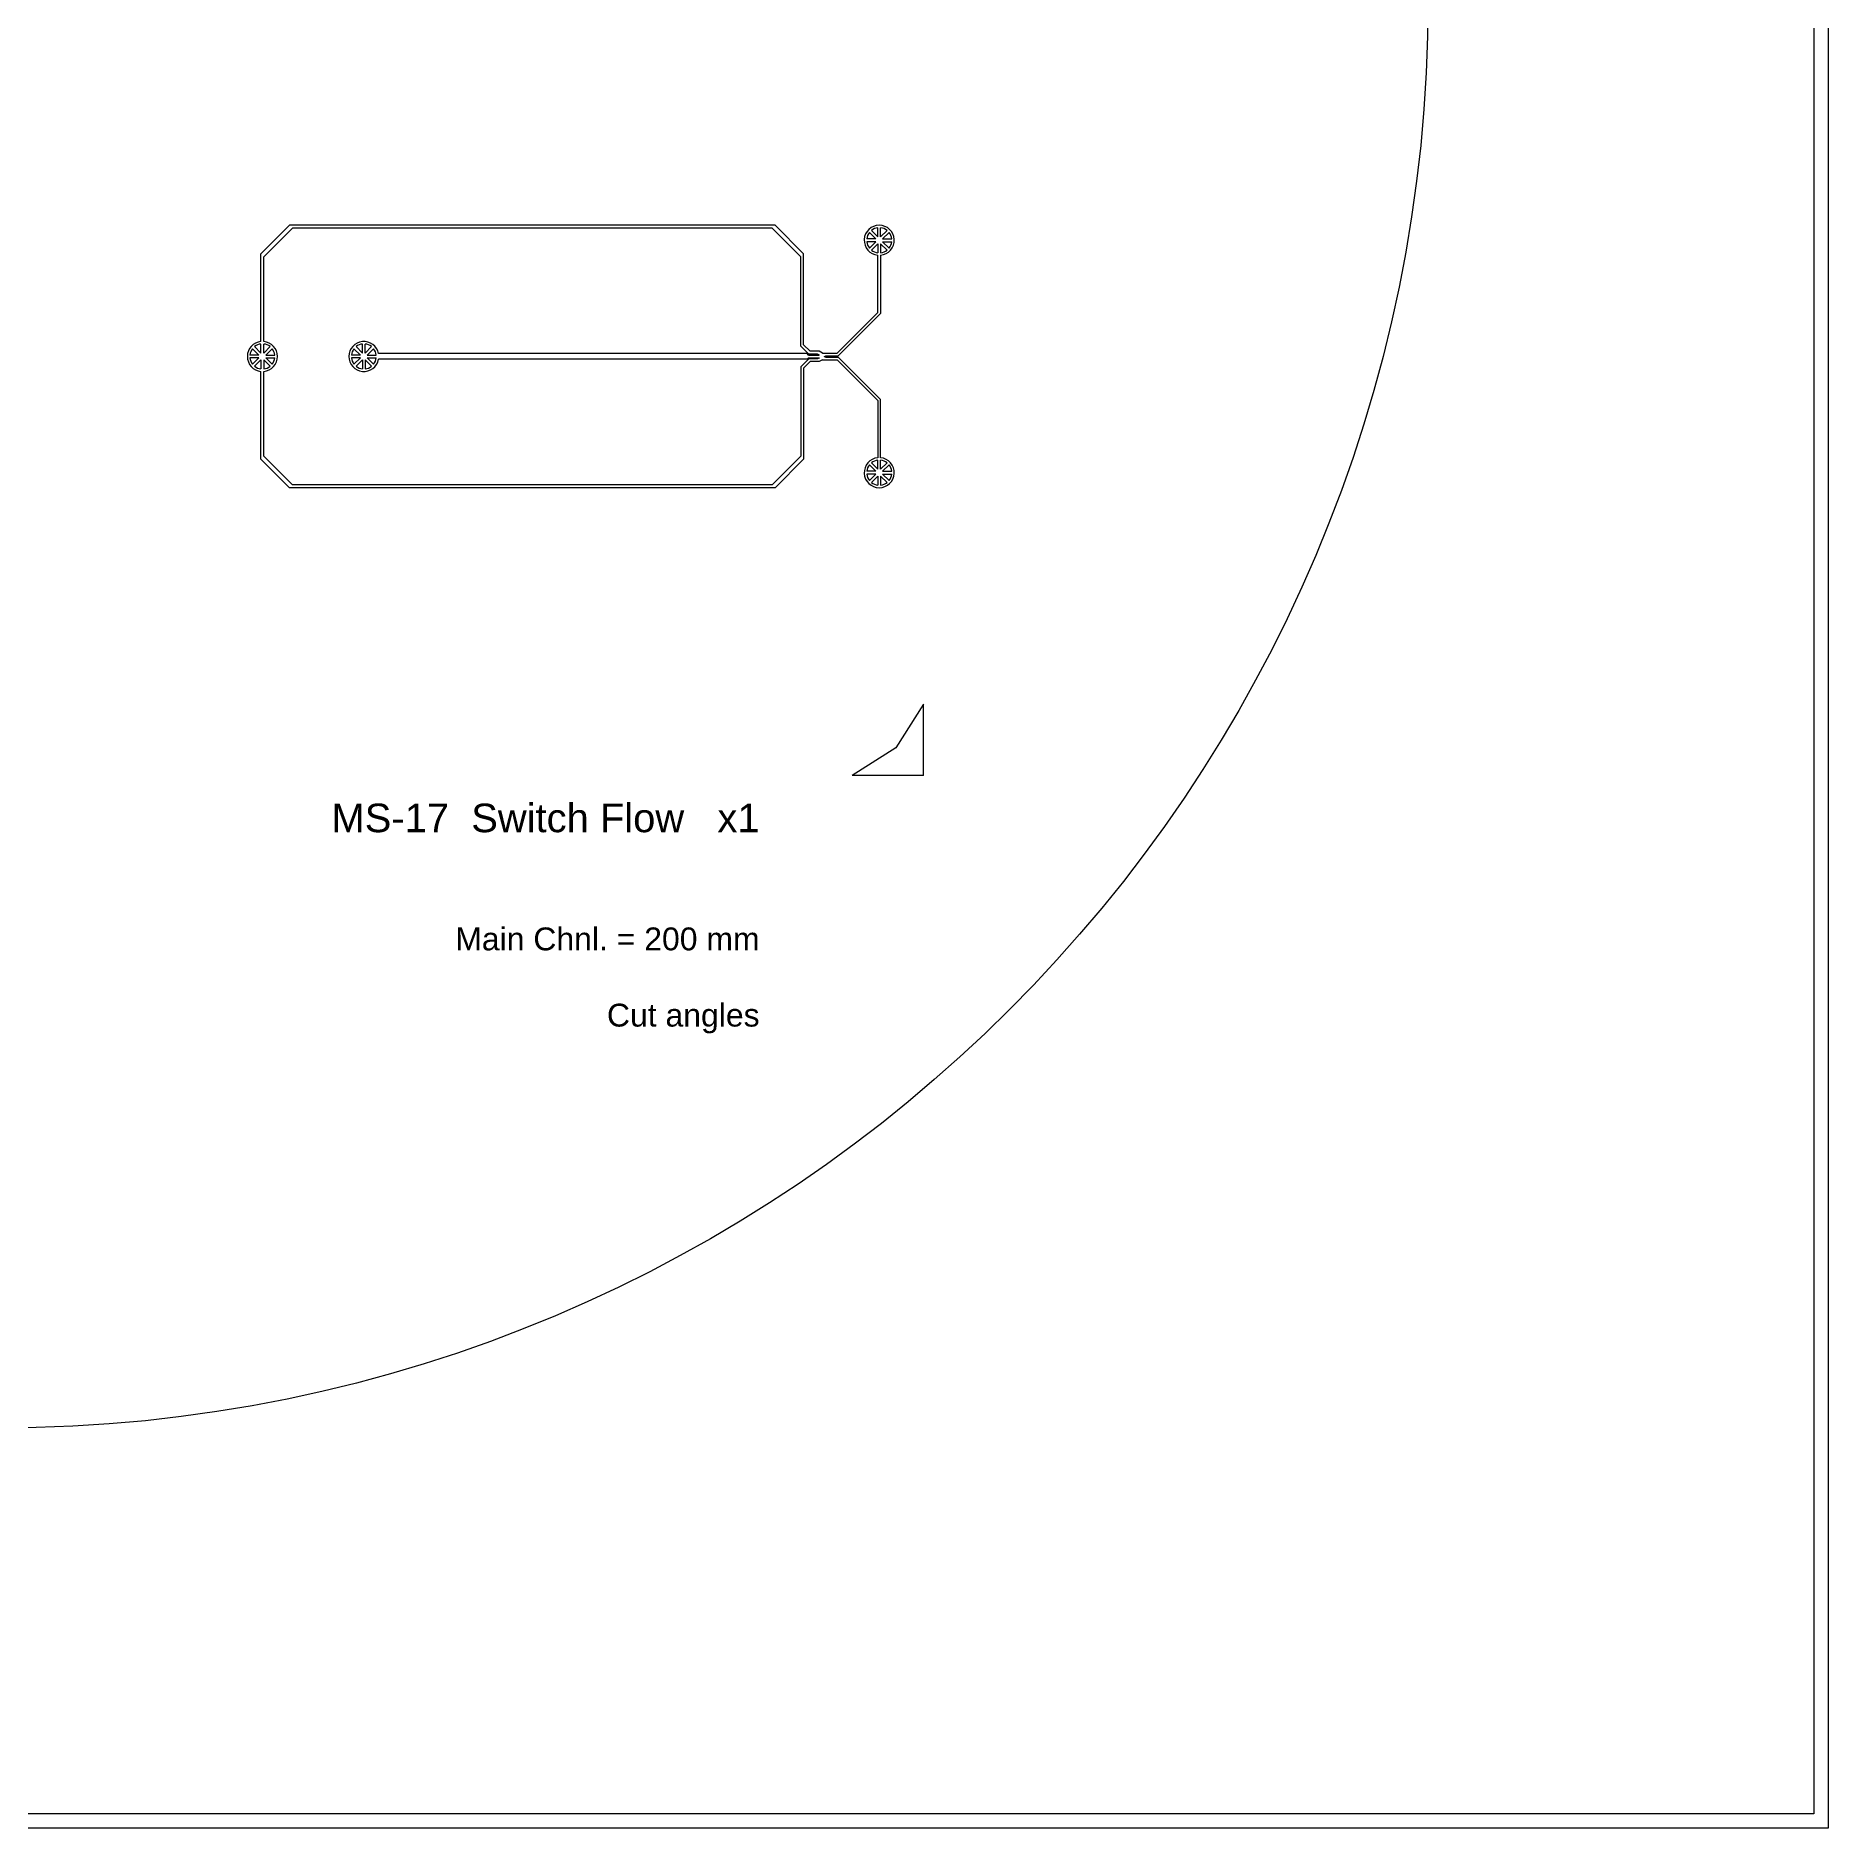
# Model space of a CAD drawing. Header units: millimetres. Extents: x 1000 to 444771, y -11148 to 590229.
# Drawn here: x 66280 to 129000, y 447000 to 509720 of the extents above; entities that cross this region are included whole.
import ezdxf

# ---------------------------------------------------------------- set-up
doc = ezdxf.new("R2010")
doc.units = ezdxf.units.MM
doc.layers.add('CLEAR', color=140, linetype='Continuous')
doc.layers.add('MASK', color=20, linetype='Continuous')
doc.styles.get("Standard").update_dxf_attribs({"font": 'arial.ttf'})

msp = doc.modelspace()

# ---------------------------------------------------------------- linework, layer by layer
msp.add_circle((65000, 511000), 50000)
at = {"layer": 'CLEAR'}
for p, q in [((129000, 575000), (129000, 447000)), ((75157, 503092), (74157, 502092)), ((92147, 503092), (75157, 503092)), ((92147, 503092), (93147, 502092)), ((75257, 502992), (74257, 501992)), ((92047, 502992), (75257, 502992)), ((92047, 502992), (93047, 501992)), ((74157, 499023), (74157, 502092)), ((74257, 499023), (74257, 501992)), ((93047, 498863), (93047, 501992)), ((93147, 498904), (93147, 502092)), ((95743, 500044), (95743, 502044)), ((95843, 502044), (95843, 500003)), ((94319, 498620), (95743, 500044)), ((94360, 498520), (95843, 500003)), ((93330, 498580), (93047, 498863)), ((93371, 498680), (93147, 498904)), ((93690, 498680), (93371, 498680)), ((93810, 498620), (93690, 498680)), ((93268, 498600), (78273, 498600)), ((93268, 498400), (78273, 498400)), ((93330, 498420), (93047, 498137)), ((93047, 498137), (93047, 495008)), ((93371, 498320), (93147, 498096)), ((93147, 498096), (93147, 494908)), ((93318, 498550), (93268, 498600)), ((93318, 498450), (93268, 498400)), ((93318, 498550), (93690, 498550)), ((93318, 498450), (93690, 498450)), ((93630, 498580), (93330, 498580)), ((93630, 498420), (93330, 498420)), ((93690, 498320), (93371, 498320)), ((93690, 498560), (93630, 498580)), ((93690, 498440), (93630, 498420)), ((93690, 498550), (93690, 498560)), ((93690, 498450), (93690, 498440)), ((93810, 498380), (93690, 498320)), ((93810, 498620), (94319, 498620)), ((93810, 498380), (94319, 498380)), ((93870, 498500), (93930, 498520)), ((93870, 498500), (93930, 498480)), ((93870, 498500), (93870, 498500)), ((93930, 498520), (94360, 498520)), ((93930, 498480), (94360, 498480)), ((94319, 498380), (95743, 496956)), ((94360, 498480), (95843, 496997)), ((74157, 494908), (74157, 497977)), ((74257, 495008), (74257, 497977)), ((95743, 496956), (95743, 494956)), ((95843, 494956), (95843, 496997)), ((75157, 493908), (74157, 494908)), ((75257, 494008), (74257, 495008)), ((93047, 495008), (92047, 494008)), ((93147, 494908), (92147, 493908)), ((92147, 493908), (75157, 493908)), ((92047, 494008), (75257, 494008)), ((97343, 486336), (96376, 484803)), ((97343, 483836), (97343, 486336)), ((96376, 484803), (94843, 483836)), ((97343, 483836), (94843, 483836)), ((129000, 447000), (1000, 447000))]:
    msp.add_line(p, q, dxfattribs=at)
for centre, start, end in [((95793, 502567), 275.46502, 264.53498), ((74207, 498500), 95.46502, 264.53498), ((74207, 498500), 275.46502, 84.53498), ((77757, 498500), 10.98058, 349.01942), ((95793, 494433), 95.46502, 84.53498)]:
    msp.add_arc(centre, 525, start, end, dxfattribs=at)
at = {"layer": 'MASK'}
for p, q in [((128500, 574500), (128500, 447500)), ((95672, 502617), (95356, 502617)), ((95672, 502517), (95356, 502517)), ((95672, 502617), (95449, 502840)), ((95672, 502517), (95449, 502294)), ((95743, 502687), (95519, 502911)), ((95743, 502446), (95519, 502223)), ((95743, 502687), (95743, 503003)), ((95743, 502446), (95743, 502130)), ((95843, 502687), (95843, 503003)), ((95843, 502687), (96066, 502911)), ((95843, 502446), (96066, 502223)), ((95843, 502446), (95843, 502130)), ((95913, 502617), (96137, 502840)), ((95913, 502617), (96229, 502617)), ((95913, 502517), (96137, 502294)), ((95913, 502517), (96229, 502517)), ((74087, 498550), (73863, 498773)), ((74157, 498620), (73934, 498844)), ((74157, 498620), (74157, 498936)), ((74257, 498620), (74257, 498936)), ((74257, 498620), (74481, 498844)), ((74328, 498550), (74551, 498773)), ((77637, 498550), (77413, 498773)), ((77707, 498620), (77484, 498844)), ((77707, 498620), (77707, 498936)), ((77807, 498620), (77807, 498936)), ((77807, 498620), (78031, 498844)), ((77878, 498550), (78101, 498773)), ((74087, 498550), (73771, 498550)), ((74087, 498450), (73771, 498450)), ((74087, 498450), (73863, 498227)), ((74157, 498380), (73934, 498156)), ((74157, 498380), (74157, 498064)), ((74257, 498380), (74481, 498156)), ((74257, 498380), (74257, 498064)), ((74328, 498550), (74644, 498550)), ((74328, 498450), (74551, 498227)), ((74328, 498450), (74644, 498450)), ((77637, 498550), (77321, 498550)), ((77637, 498450), (77321, 498450)), ((77637, 498450), (77413, 498227)), ((77707, 498380), (77484, 498156)), ((77707, 498380), (77707, 498064)), ((77807, 498380), (78031, 498156)), ((77807, 498380), (77807, 498064)), ((77878, 498550), (78194, 498550)), ((77878, 498450), (78101, 498227)), ((77878, 498450), (78194, 498450)), ((95743, 494554), (95743, 494870)), ((95843, 494554), (95843, 494870)), ((95672, 494483), (95356, 494483)), ((95672, 494383), (95356, 494383)), ((95672, 494483), (95449, 494706)), ((95672, 494383), (95449, 494160)), ((95743, 494554), (95519, 494777)), ((95743, 494313), (95519, 494089)), ((95743, 494313), (95743, 493997)), ((95843, 494554), (96066, 494777)), ((95843, 494313), (96066, 494089)), ((95843, 494313), (95843, 493997)), ((95913, 494483), (96137, 494706)), ((95913, 494483), (96229, 494483)), ((95913, 494383), (96137, 494160)), ((95913, 494383), (96229, 494383)), ((128500, 447500), (1500, 447500))]:
    msp.add_line(p, q, dxfattribs=at)
for centre, start, end in [((95793, 502567), 141.52417, 173.47583), ((95793, 502567), 186.52417, 218.47583), ((95793, 502567), 96.52417, 128.47583), ((95793, 502567), 51.52417, 83.47583), ((95793, 502567), 6.52417, 38.47583), ((95793, 502567), 321.52417, 353.47583), ((95793, 502567), 231.52417, 263.47583), ((95793, 502567), 276.52417, 308.47583), ((74207, 498500), 141.52417, 173.47583), ((74207, 498500), 96.52417, 128.47583), ((74207, 498500), 51.52417, 83.47583), ((74207, 498500), 6.52417, 38.47583), ((77757, 498500), 141.52417, 173.47583), ((77757, 498500), 96.52417, 128.47583), ((77757, 498500), 51.52417, 83.47583), ((77757, 498500), 6.52417, 38.47583), ((74207, 498500), 186.52417, 218.47583), ((74207, 498500), 231.52417, 263.47583), ((74207, 498500), 276.52417, 308.47583), ((74207, 498500), 321.52417, 353.47583), ((77757, 498500), 186.52417, 218.47583), ((77757, 498500), 231.52417, 263.47583), ((77757, 498500), 276.52417, 308.47583), ((77757, 498500), 321.52417, 353.47583), ((95793, 494433), 96.52417, 128.47583), ((95793, 494433), 51.52417, 83.47583), ((95793, 494433), 141.52417, 173.47583), ((95793, 494433), 186.52417, 218.47583), ((95793, 494433), 6.52417, 38.47583), ((95793, 494433), 321.52417, 353.47583), ((95793, 494433), 231.52417, 263.47583), ((95793, 494433), 276.52417, 308.47583)]:
    msp.add_arc(centre, 439, start, end, dxfattribs=at)

# ---------------------------------------------------------------- texts
at = {"layer": 'CLEAR', "insert": (91607, 478831), "char_height": 280, "attachment_point": 6}
msp.add_mtext_dynamic_manual_height_columns('{\\H3.5714x;MS-17^I Switch Flow   x1\\P\\H0.8x;  \\P\\H0.50001x; \\H1.9999x;\\PMain Chnl. = 200 mm\\P\\PCut angles}', width=14894.52, gutter_width=12.5, heights=[7482], dxfattribs=at)

doc.saveas('drawing.dxf')
